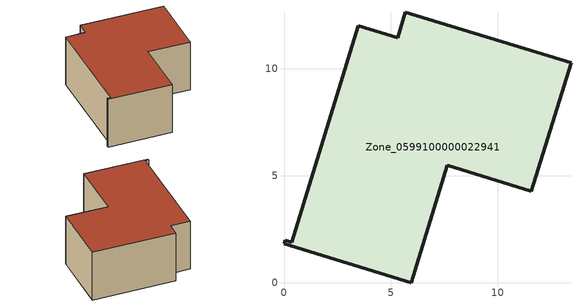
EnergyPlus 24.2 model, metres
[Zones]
Zone_0599100000022941
 floor ground (C_G): 5.31,11.45 5.68,12.65 13.42,10.28 11.56,4.28 7.63,5.49 5.94,0 0,1.83 0.05,1.99 0.36,1.89 3.48,12.01 z0
 wall outside (C_F): 0.36,1.89 0.05,1.99 0,1.83 5.94,0 7.63,5.49 11.56,4.28 13.42,10.28 5.68,12.65 5.31,11.45 3.48,12.01 0.36,1.89 z0:5.12
 roof outside (C_R): 5.31,11.45 3.48,12.01 0.36,1.89 0.05,1.99 0,1.83 5.94,0 7.63,5.49 11.56,4.28 13.42,10.28 5.68,12.65 z5.12
[BUILDING]
Pand.0599100000022941: North Axis=0; Terrain=City; Loads Convergence Tolerance Value=0.04; Temperature Convergence Tolerance Value=0.4; Solar Distribution=FullExterior; Maximum Number of Warmup Days=25; Minimum Number of Warmup Days=1
[Site:Location]
Rotterdam.The.Hague.AP_ZH_NLD Design_Conditions: Latitude=51.96; Longitude=4.45; Time Zone=1; Elevation=-4.5
[SITE:GROUNDTEMPERATURE:BUILDINGSURFACE]
18, 18, 18, 18, 18, 18, 18, 18, 18, 18, 18, 18
[MATERIAL] Thermal Absorptance=0.9; Solar Absorptance=0.7; Visible Absorptance=0.7
Name | Roughness | Thickness | Conductivity | Density | Specific Heat
G.TI.1975-1991 | MediumSmooth | 0.15 | 0.288461 | 540 | 1210
F.TI.1975-1991 | Rough | 0.3 | 0.230769 | 1920 | 840
R.TI.1975-1991 | MediumRough | 0.2 | 0.153846 | 1500 | 1000
[CONSTRUCTION]
C_G: G.TI.1975-1991
C_F: F.TI.1975-1991
C_R: R.TI.1975-1991
[ZONE]
Zone_0599100000022941: Type=1; Multiplier=1; Ceiling Height=Autocalculate; Volume=Autocalculate; Floor Area=autocalculate; Part of Total Floor Area=Yes
[ZONEINFILTRATION:DESIGNFLOWRATE]
Infil_Zone_0599100000022941: Zone or ZoneList or Space or SpaceList=Zone_0599100000022941; Schedule=AlwaysOn; Design Flow Rate Calculation Method=Flow/Area; Flow Rate per Floor Area=0.003; Constant Term Coefficient=1; Temperature Term Coefficient=0; Velocity Term Coefficient=0; Velocity Squared Term Coefficient=0
[HVACTEMPLATE:ZONE:IDEALLOADSAIRSYSTEM]
Zone_0599100000022941: Maximum Heating Supply Air Temperature=50; Minimum Cooling Supply Air Temperature=13; Maximum Heating Supply Air Humidity Ratio=0.0156; Minimum Cooling Supply Air Humidity Ratio=0.0077; Heating Limit=NoLimit; Cooling Limit=NoLimit; Dehumidification Control Type=ConstantSensibleHeatRatio; Cooling Sensible Heat Ratio=0.7; Dehumidification Setpoint=60; Humidification Control Type=None; Humidification Setpoint=30; Outdoor Air Method=None; Outdoor Air Flow Rate per Person=0.00944; Outdoor Air Flow Rate per Zone Floor Area=0; Outdoor Air Flow Rate per Zone=0; Demand Controlled Ventilation Type=None; Outdoor Air Economizer Type=NoEconomizer; Heat Recovery Type=None; Sensible Heat Recovery Effectiveness=0.7; Latent Heat Recovery Effectiveness=0.65
[ZONECONTROL:THERMOSTAT]
ThermostatControl_Zone_0599100000022941: Zone or ZoneList=Zone_0599100000022941; Control Type Schedule=DualSetpointControlType; Control 1=Thermostat_Zone_0599100000022941; Temperature Difference Between Cutout And Setpoint=0
[THERMOSTATSETPOINT:DUALSETPOINT]
Thermostat_Zone_0599100000022941: Heating Setpoint Temperature Schedule=HeatingSetpoint_Zone_0599100000022941; Cooling Setpoint Temperature Schedule=CoolingSetpoint_Zone_0599100000022941
[SCHEDULE:COMPACT]
HeatingSetpoint_Zone_0599100000022941: Through: 12/31, For: AllDays, Until: 24:00, 21
CoolingSetpoint_Zone_0599100000022941: Through: 12/31, For: AllDays, Until: 24:00, 24
DualSetpointControlType: Through: 12/31, For: AllDays, Until: 24:00, 4
AlwaysOn: Through: 12/31, For: AllDays, Until: 24:00, 1
